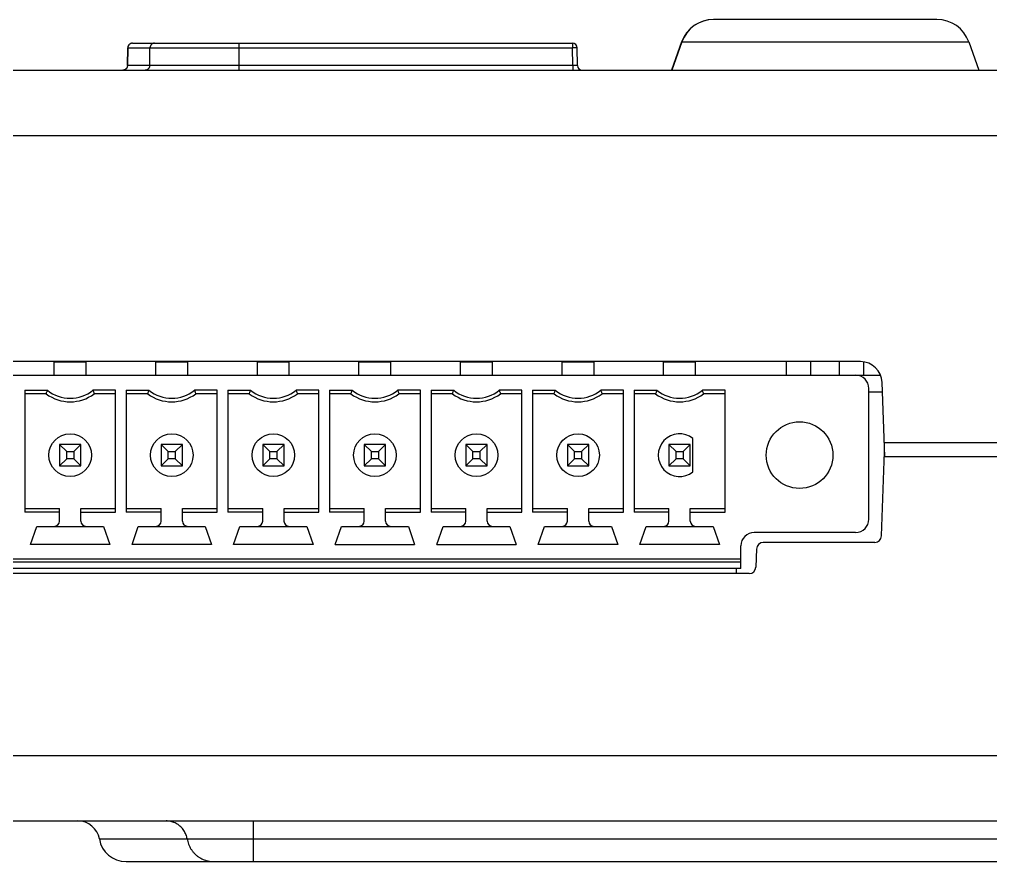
# Model space of a CAD drawing. Header units: inches. Extents: x 0 to 34, y 0 to 22.
# Drawn here: x 18.974 to 20.408, y 16.851 to 18.094 of the extents above; entities that cross this region are included whole.
import ezdxf

# ---------------------------------------------------------------- set-up
doc = ezdxf.new("R2010")
doc.units = ezdxf.units.IN
doc.header["$LTSCALE"] = 1.87
doc.header["$MEASUREMENT"] = 0
doc.layers.get('0').update_dxf_attribs({"linetype": 'CONTINUOUS'})

msp = doc.modelspace()

# ---------------------------------------------------------------- linework, layer by layer
at = {"color": 7, "linetype": 'CONTINUOUS'}
for p, q in [((20.3292, 18.0935), (19.9992, 18.0935)), ((19.1412, 18.0585), (19.791, 18.0585)), ((19.2986, 18.0185), (19.2986, 18.0585)), ((19.791, 18.0585), (19.791, 18.0516)), ((19.9521, 18.0603), (19.9372, 18.0185)), ((19.9525, 18.0603), (19.9376, 18.0185)), ((19.9521, 18.0603), (20.3763, 18.0603)), ((20.3763, 18.0603), (20.3912, 18.0185)), ((19.1342, 18.0517), (19.1337, 18.0254)), ((19.1338, 18.0254), (19.1343, 18.0516)), ((19.1343, 18.0516), (19.791, 18.0516)), ((19.1666, 18.0254), (19.167, 18.0516)), ((19.7914, 18.0254), (19.791, 18.0516)), ((19.7984, 18.0254), (19.798, 18.0516)), ((14.2035, 18.0185), (20.7291, 18.0185)), ((19.7914, 18.0254), (19.1338, 18.0254)), ((19.7914, 18.0254), (19.7914, 18.0185)), ((14.3299, 17.922), (20.4989, 17.922)), ((20.2163, 17.5885), (14.6085, 17.5885)), ((19.0256, 17.5882), (19.0728, 17.5882)), ((19.0256, 17.5685), (19.0256, 17.5882)), ((19.0335, 17.5885), (19.0335, 17.5882)), ((19.065, 17.5885), (19.065, 17.5882)), ((19.0728, 17.5685), (19.0728, 17.5882)), ((19.1756, 17.5882), (19.2228, 17.5882)), ((19.1756, 17.5685), (19.1756, 17.5882)), ((19.1835, 17.5885), (19.1835, 17.5882)), ((19.215, 17.5885), (19.215, 17.5882)), ((19.2228, 17.5685), (19.2228, 17.5882)), ((19.3256, 17.5882), (19.3728, 17.5882)), ((19.3256, 17.5685), (19.3256, 17.5882)), ((19.3335, 17.5885), (19.3335, 17.5882)), ((19.365, 17.5885), (19.365, 17.5882)), ((19.3728, 17.5685), (19.3728, 17.5882)), ((19.4756, 17.5882), (19.5228, 17.5882)), ((19.4756, 17.5685), (19.4756, 17.5882)), ((19.4835, 17.5885), (19.4835, 17.5882)), ((19.515, 17.5885), (19.515, 17.5882)), ((19.5228, 17.5685), (19.5228, 17.5882)), ((19.6256, 17.5882), (19.6728, 17.5882)), ((19.6256, 17.5685), (19.6256, 17.5882)), ((19.6335, 17.5885), (19.6335, 17.5882)), ((19.665, 17.5885), (19.665, 17.5882)), ((19.6728, 17.5685), (19.6728, 17.5882)), ((19.7756, 17.5882), (19.8228, 17.5882)), ((19.7756, 17.5685), (19.7756, 17.5882)), ((19.7835, 17.5885), (19.7835, 17.5882)), ((19.815, 17.5885), (19.815, 17.5882)), ((19.8228, 17.5685), (19.8228, 17.5882)), ((19.9256, 17.5882), (19.9728, 17.5882)), ((19.9256, 17.5685), (19.9256, 17.5882)), ((19.9335, 17.5885), (19.9335, 17.5882)), ((19.965, 17.5885), (19.965, 17.5882)), ((19.9728, 17.5685), (19.9728, 17.5882)), ((20.1072, 17.5685), (20.1072, 17.5885)), ((20.1432, 17.5685), (20.1432, 17.5885)), ((20.1852, 17.5685), (20.1852, 17.5885)), ((20.2212, 17.5685), (20.2212, 17.5881)), ((17.4394, 17.5685), (20.2459, 17.5685)), ((20.2521, 17.4485), (20.2483, 17.5576)), ((18.9821, 17.5462), (19.0156, 17.5462)), ((18.9821, 17.5462), (18.9821, 17.3664)), ((19.0138, 17.541), (18.9821, 17.541)), ((19.1163, 17.5462), (19.0828, 17.5462)), ((19.1163, 17.541), (19.0846, 17.541)), ((19.1163, 17.3664), (19.1163, 17.5462)), ((19.1321, 17.5462), (19.1656, 17.5462)), ((19.1321, 17.5462), (19.1321, 17.3664)), ((19.1638, 17.541), (19.1321, 17.541)), ((19.2663, 17.5462), (19.2328, 17.5462)), ((19.2663, 17.541), (19.2346, 17.541)), ((19.2663, 17.3664), (19.2663, 17.5462)), ((19.2821, 17.5462), (19.3156, 17.5462)), ((19.2821, 17.5462), (19.2821, 17.3664)), ((19.3138, 17.541), (19.2821, 17.541)), ((19.4163, 17.5462), (19.3828, 17.5462)), ((19.4163, 17.541), (19.3846, 17.541)), ((19.4163, 17.3664), (19.4163, 17.5462)), ((19.4321, 17.5462), (19.4656, 17.5462)), ((19.4321, 17.5462), (19.4321, 17.3664)), ((19.4638, 17.541), (19.4321, 17.541)), ((19.5663, 17.5462), (19.5328, 17.5462)), ((19.5663, 17.541), (19.5346, 17.541)), ((19.5663, 17.3664), (19.5663, 17.5462)), ((19.5821, 17.5462), (19.6156, 17.5462)), ((19.5821, 17.5462), (19.5821, 17.3664)), ((19.6138, 17.541), (19.5821, 17.541)), ((19.7163, 17.5462), (19.6828, 17.5462)), ((19.7163, 17.541), (19.6846, 17.541)), ((19.7163, 17.3664), (19.7163, 17.5462)), ((19.7321, 17.5462), (19.7656, 17.5462)), ((19.7321, 17.5462), (19.7321, 17.3664)), ((19.7638, 17.541), (19.7321, 17.541)), ((19.8663, 17.5462), (19.8328, 17.5462)), ((19.8663, 17.541), (19.8346, 17.541)), ((19.8663, 17.3664), (19.8663, 17.5462)), ((19.8821, 17.5462), (19.9156, 17.5462)), ((19.8821, 17.5462), (19.8821, 17.3664)), ((19.9138, 17.541), (19.8821, 17.541)), ((20.0163, 17.5462), (19.9828, 17.5462)), ((20.0163, 17.541), (19.9846, 17.541)), ((20.0163, 17.3664), (20.0163, 17.5462)), ((20.2287, 17.3559), (20.2287, 17.5488)), ((20.2287, 17.544), (20.2488, 17.544)), ((19.9689, 17.4258), (19.9689, 17.475)), ((19.065, 17.4662), (19.0335, 17.4662)), ((19.0335, 17.4662), (19.044, 17.4556)), ((19.0335, 17.4662), (19.0335, 17.4347)), ((19.044, 17.4556), (19.0544, 17.4556)), ((19.044, 17.4452), (19.044, 17.4556)), ((19.065, 17.4662), (19.0544, 17.4556)), ((19.0544, 17.4556), (19.0544, 17.4452)), ((19.065, 17.4347), (19.065, 17.4662)), ((19.215, 17.4662), (19.1835, 17.4662)), ((19.1835, 17.4662), (19.194, 17.4556)), ((19.1835, 17.4662), (19.1835, 17.4347)), ((19.194, 17.4556), (19.2044, 17.4556)), ((19.194, 17.4452), (19.194, 17.4556)), ((19.215, 17.4662), (19.2044, 17.4556)), ((19.2044, 17.4556), (19.2044, 17.4452)), ((19.215, 17.4347), (19.215, 17.4662)), ((19.365, 17.4662), (19.3335, 17.4662)), ((19.3335, 17.4662), (19.344, 17.4556)), ((19.3335, 17.4662), (19.3335, 17.4347)), ((19.344, 17.4556), (19.3544, 17.4556)), ((19.344, 17.4452), (19.344, 17.4556)), ((19.365, 17.4662), (19.3544, 17.4556)), ((19.3544, 17.4556), (19.3544, 17.4452)), ((19.365, 17.4347), (19.365, 17.4662)), ((19.515, 17.4662), (19.4835, 17.4662)), ((19.4835, 17.4662), (19.494, 17.4556)), ((19.4835, 17.4662), (19.4835, 17.4347)), ((19.494, 17.4556), (19.5044, 17.4556)), ((19.494, 17.4452), (19.494, 17.4556)), ((19.515, 17.4662), (19.5044, 17.4556)), ((19.5044, 17.4556), (19.5044, 17.4452)), ((19.515, 17.4347), (19.515, 17.4662)), ((19.665, 17.4662), (19.6335, 17.4662)), ((19.6335, 17.4662), (19.644, 17.4556)), ((19.6335, 17.4662), (19.6335, 17.4347)), ((19.644, 17.4556), (19.6544, 17.4556)), ((19.644, 17.4452), (19.644, 17.4556)), ((19.665, 17.4662), (19.6544, 17.4556)), ((19.6544, 17.4556), (19.6544, 17.4452)), ((19.665, 17.4347), (19.665, 17.4662)), ((19.815, 17.4662), (19.7835, 17.4662)), ((19.7835, 17.4662), (19.794, 17.4556)), ((19.7835, 17.4662), (19.7835, 17.4347)), ((19.794, 17.4556), (19.8044, 17.4556)), ((19.794, 17.4452), (19.794, 17.4556)), ((19.815, 17.4662), (19.8044, 17.4556)), ((19.8044, 17.4556), (19.8044, 17.4452)), ((19.815, 17.4347), (19.815, 17.4662)), ((19.965, 17.4662), (19.9335, 17.4662)), ((19.9335, 17.4662), (19.944, 17.4556)), ((19.9335, 17.4662), (19.9335, 17.4347)), ((19.944, 17.4556), (19.9544, 17.4556)), ((19.944, 17.4452), (19.944, 17.4556)), ((19.965, 17.4662), (19.9544, 17.4556)), ((19.9544, 17.4556), (19.9544, 17.4452)), ((19.965, 17.4347), (19.965, 17.4662)), ((20.2475, 17.3312), (20.2519, 17.4554)), ((20.7344, 17.4685), (20.2514, 17.4685)), ((19.044, 17.4452), (19.0335, 17.4347)), ((19.0544, 17.4452), (19.044, 17.4452)), ((19.0544, 17.4452), (19.065, 17.4347)), ((19.194, 17.4452), (19.1835, 17.4347)), ((19.2044, 17.4452), (19.194, 17.4452)), ((19.2044, 17.4452), (19.215, 17.4347)), ((19.344, 17.4452), (19.3335, 17.4347)), ((19.3544, 17.4452), (19.344, 17.4452)), ((19.3544, 17.4452), (19.365, 17.4347)), ((19.494, 17.4452), (19.4835, 17.4347)), ((19.5044, 17.4452), (19.494, 17.4452)), ((19.5044, 17.4452), (19.515, 17.4347)), ((19.644, 17.4452), (19.6335, 17.4347)), ((19.6544, 17.4452), (19.644, 17.4452)), ((19.6544, 17.4452), (19.665, 17.4347)), ((19.794, 17.4452), (19.7835, 17.4347)), ((19.8044, 17.4452), (19.794, 17.4452)), ((19.8044, 17.4452), (19.815, 17.4347)), ((19.944, 17.4452), (19.9335, 17.4347)), ((19.9544, 17.4452), (19.944, 17.4452)), ((19.9544, 17.4452), (19.965, 17.4347)), ((20.2516, 17.4485), (20.7344, 17.4485)), ((19.0335, 17.4347), (19.065, 17.4347)), ((19.1835, 17.4347), (19.215, 17.4347)), ((19.3335, 17.4347), (19.365, 17.4347)), ((19.4835, 17.4347), (19.515, 17.4347)), ((19.6335, 17.4347), (19.665, 17.4347)), ((19.7835, 17.4347), (19.815, 17.4347)), ((19.9335, 17.4347), (19.965, 17.4347)), ((18.9821, 17.3717), (19.0335, 17.3717)), ((19.0335, 17.3532), (19.0335, 17.3717)), ((19.065, 17.3717), (19.1163, 17.3717)), ((19.065, 17.3532), (19.065, 17.3717)), ((19.1321, 17.3717), (19.1835, 17.3717)), ((19.1835, 17.3532), (19.1835, 17.3717)), ((19.215, 17.3717), (19.2663, 17.3717)), ((19.215, 17.3532), (19.215, 17.3717)), ((19.2821, 17.3717), (19.3335, 17.3717)), ((19.3335, 17.3532), (19.3335, 17.3717)), ((19.365, 17.3717), (19.4163, 17.3717)), ((19.365, 17.3532), (19.365, 17.3717)), ((19.4321, 17.3717), (19.4835, 17.3717)), ((19.4835, 17.3532), (19.4835, 17.3717)), ((19.515, 17.3717), (19.5663, 17.3717)), ((19.515, 17.3532), (19.515, 17.3717)), ((19.5821, 17.3717), (19.6335, 17.3717)), ((19.6335, 17.3532), (19.6335, 17.3717)), ((19.665, 17.3717), (19.7163, 17.3717)), ((19.665, 17.3532), (19.665, 17.3717)), ((19.7321, 17.3717), (19.7835, 17.3717)), ((19.7835, 17.3532), (19.7835, 17.3717)), ((19.815, 17.3717), (19.8663, 17.3717)), ((19.815, 17.3532), (19.815, 17.3717)), ((19.8821, 17.3717), (19.9335, 17.3717)), ((19.9335, 17.3532), (19.9335, 17.3717)), ((19.965, 17.3717), (20.0163, 17.3717)), ((19.965, 17.3532), (19.965, 17.3717)), ((19.0335, 17.3664), (18.9821, 17.3664)), ((19.065, 17.3664), (19.1163, 17.3664)), ((19.1835, 17.3664), (19.1321, 17.3664)), ((19.215, 17.3664), (19.2663, 17.3664)), ((19.3335, 17.3664), (19.2821, 17.3664)), ((19.365, 17.3664), (19.4163, 17.3664)), ((19.4835, 17.3664), (19.4321, 17.3664)), ((19.515, 17.3664), (19.5663, 17.3664)), ((19.6335, 17.3664), (19.5821, 17.3664)), ((19.665, 17.3664), (19.7163, 17.3664)), ((19.7835, 17.3664), (19.7321, 17.3664)), ((19.815, 17.3664), (19.8663, 17.3664)), ((19.9335, 17.3664), (19.8821, 17.3664)), ((19.965, 17.3664), (20.0163, 17.3664)), ((18.9905, 17.3185), (18.9998, 17.3453)), ((18.9998, 17.3453), (19.0986, 17.3453)), ((19.0986, 17.3453), (19.1079, 17.3185)), ((19.1405, 17.3185), (19.1498, 17.3453)), ((19.1498, 17.3453), (19.2486, 17.3453)), ((19.2486, 17.3453), (19.2579, 17.3185)), ((19.2905, 17.3185), (19.2998, 17.3453)), ((19.2998, 17.3453), (19.3986, 17.3453)), ((19.3986, 17.3453), (19.4079, 17.3185)), ((19.4405, 17.3185), (19.4498, 17.3453)), ((19.4498, 17.3453), (19.5486, 17.3453)), ((19.5486, 17.3453), (19.5579, 17.3185)), ((19.5905, 17.3185), (19.5998, 17.3453)), ((19.5998, 17.3453), (19.6986, 17.3453)), ((19.6986, 17.3453), (19.7079, 17.3185)), ((19.7405, 17.3185), (19.7498, 17.3453)), ((19.7498, 17.3453), (19.8486, 17.3453)), ((19.8486, 17.3453), (19.8579, 17.3185)), ((19.8905, 17.3185), (19.8998, 17.3453)), ((19.8998, 17.3453), (19.9986, 17.3453)), ((19.9986, 17.3453), (20.0079, 17.3185)), ((20.2091, 17.3362), (20.0594, 17.3362)), ((19.1079, 17.3185), (18.9905, 17.3185)), ((19.2579, 17.3185), (19.1405, 17.3185)), ((19.4079, 17.3185), (19.2905, 17.3185)), ((19.4405, 17.3185), (19.5579, 17.3185)), ((19.5905, 17.3185), (19.7079, 17.3185)), ((19.8579, 17.3185), (19.7405, 17.3185)), ((20.0079, 17.3185), (19.8905, 17.3185)), ((20.0398, 17.2831), (20.0398, 17.3166)), ((20.0628, 17.3119), (20.0619, 17.2852)), ((20.2375, 17.3215), (20.0728, 17.3215)), ((20.0398, 17.2969), (17.6087, 17.2969)), ((17.6087, 17.2929), (20.0398, 17.2929)), ((20.0398, 17.2831), (17.6087, 17.2831)), ((20.0331, 17.2755), (20.0332, 17.2831)), ((20.0519, 17.2755), (17.5973, 17.2755)), ((14.3298, 17.007), (20.4954, 17.007)), ((14.3255, 16.9105), (20.4997, 16.9105)), ((19.32, 16.8505), (19.32, 16.9105)), ((19.0923, 16.8839), (19.2219, 16.8839)), ((19.32, 16.8839), (20.4997, 16.8839)), ((19.1317, 16.8505), (20.6202, 16.8505))]:
    msp.add_line(p, q, dxfattribs=at)
msp.add_lwpolyline([(19.1337, 18.0254), (19.1336, 18.0247), (19.1334, 18.0237), (19.1331, 18.0229), (19.1328, 18.0222), (19.1324, 18.0216), (19.132, 18.021), (19.1316, 18.0206), (19.1312, 18.0202), (19.1307, 18.0198), (19.1303, 18.0196), (19.1299, 18.0193), (19.1295, 18.0191), (19.1291, 18.019), (19.1287, 18.0188), (19.1283, 18.0187), (19.1279, 18.0186), (19.1276, 18.0186), (19.1273, 18.0185), (19.1269, 18.0185), (19.1267, 18.0185)], dxfattribs=at)
for centre, radius in [((20.1264, 17.4504), 0.0492), ((19.0492, 17.4504), 0.0315), ((19.1992, 17.4504), 0.0315), ((19.3492, 17.4504), 0.0315), ((19.4992, 17.4504), 0.0315), ((19.6492, 17.4504), 0.0315), ((19.7992, 17.4504), 0.0315)]:
    msp.add_circle(centre, radius, dxfattribs=at)
for centre, radius, start, end in [((19.9992, 18.0435), 0.05, 90, 160.3462), ((19.9996, 18.0435), 0.05, 90, 160.3462), ((20.3292, 18.0435), 0.05, 19.6538, 90), ((19.791, 18.0515), 0.007, 1, 90), ((19.8054, 18.0255), 0.007, 181, 269.9999), ((20.2163, 17.5565), 0.032, 2, 90), ((20.2091, 17.5488), 0.0197, 0, 90), ((19.0492, 17.5882), 0.0591, 233.1301, 306.8699), ((19.0492, 17.5882), 0.0538, 231.2958, 308.7042), ((19.1992, 17.5882), 0.0591, 233.1301, 306.8699), ((19.1992, 17.5882), 0.0538, 231.2958, 308.7042), ((19.3492, 17.5882), 0.0591, 233.1301, 306.8699), ((19.3492, 17.5882), 0.0538, 231.2958, 308.7042), ((19.4992, 17.5882), 0.0591, 233.1301, 306.8699), ((19.4992, 17.5882), 0.0538, 231.2958, 308.7042), ((19.6492, 17.5882), 0.0591, 233.1301, 306.8699), ((19.6492, 17.5882), 0.0538, 231.2958, 308.7042), ((19.7992, 17.5882), 0.0591, 233.1301, 306.8699), ((19.7992, 17.5882), 0.0538, 231.2958, 308.7042), ((19.9492, 17.5882), 0.0591, 233.1301, 306.8699), ((19.9492, 17.5882), 0.0538, 231.2958, 308.7042), ((19.9492, 17.4504), 0.0315, 51.3178, 308.6822), ((20.2091, 17.3559), 0.0197, 270, 360), ((19.0256, 17.3532), 0.00787, 270, 360), ((19.0728, 17.3532), 0.00787, 180, 270), ((19.1756, 17.3532), 0.00787, 270, 360), ((19.2228, 17.3532), 0.00787, 180, 270), ((19.3256, 17.3532), 0.00787, 270, 360), ((19.3728, 17.3532), 0.00787, 180, 270), ((19.4756, 17.3532), 0.00787, 270, 360), ((19.5228, 17.3532), 0.00787, 180, 270), ((19.6256, 17.3532), 0.00787, 270, 360), ((19.6728, 17.3532), 0.00787, 180, 270), ((19.7756, 17.3532), 0.00787, 270, 360), ((19.8228, 17.3532), 0.00787, 180, 270), ((19.9256, 17.3532), 0.00787, 270, 360), ((19.9728, 17.3532), 0.00787, 180, 270), ((20.0594, 17.3166), 0.0197, 90, 180), ((20.2375, 17.3315), 0.01, 270, 358), ((20.0728, 17.3115), 0.01, 90, 178), ((20.0519, 17.2855), 0.01, 270, 358), ((19.0607, 16.8785), 0.032, 9.5941, 90), ((19.1317, 16.8905), 0.04, 189.5941, 270)]:
    msp.add_arc(centre, radius, start, end, dxfattribs=at)
for points, knots in [([(19.1412, 18.0585), (19.1408, 18.0585), (19.1401, 18.0585), (19.1391, 18.0582), (19.138, 18.0578), (19.1371, 18.0572), (19.1363, 18.0565), (19.1355, 18.0557), (19.1349, 18.0548), (19.1345, 18.0537), (19.1343, 18.053), (19.1343, 18.0526)], [0, 0, 0, 0, 0.109275, 0.218711, 0.328489, 0.438812, 0.549787, 0.661434, 0.77377, 0.886645, 1, 1, 1, 1]), ([(19.1412, 18.0585), (19.1408, 18.0585), (19.1401, 18.0585), (19.1391, 18.0582), (19.1381, 18.0578), (19.1372, 18.0572), (19.1363, 18.0565), (19.1356, 18.0557), (19.1351, 18.0548), (19.1346, 18.0538), (19.1345, 18.0531), (19.1344, 18.0527)], [0, 0, 0, 0, 0.110269, 0.22063, 0.331168, 0.441947, 0.553011, 0.664375, 0.776026, 0.887922, 1, 1, 1, 1]), ([(19.1739, 18.0585), (19.1735, 18.0585), (19.1728, 18.0585), (19.1718, 18.0582), (19.1708, 18.0578), (19.1699, 18.0572), (19.169, 18.0565), (19.1683, 18.0557), (19.1678, 18.0548), (19.1674, 18.0538), (19.1671, 18.0527), (19.167, 18.052), (19.167, 18.0516)], [0, 0, 0, 0, 0.098936, 0.197976, 0.297213, 0.396722, 0.496551, 0.596715, 0.6972, 0.79796, 0.898924, 1, 1, 1, 1]), ([(19.798, 18.0516), (19.798, 18.0517), (19.7978, 18.0516), (19.7976, 18.0517), (19.7971, 18.0517), (19.7966, 18.0517), (19.7958, 18.0517), (19.795, 18.0517), (19.7941, 18.0517), (19.7931, 18.0517), (19.792, 18.0517), (19.7913, 18.0516), (19.791, 18.0516)], [0, 0, 0, 0, 0.012494, 0.049724, 0.111596, 0.196449, 0.301373, 0.422628, 0.556232, 0.698602, 0.847065, 1, 1, 1, 1]), ([(19.1338, 18.0254), (19.1338, 18.025), (19.1337, 18.0243), (19.1334, 18.0233), (19.133, 18.0223), (19.1324, 18.0213), (19.1317, 18.0205), (19.1309, 18.0198), (19.13, 18.0192), (19.129, 18.0188), (19.128, 18.0186), (19.1273, 18.0185), (19.1269, 18.0185)], [0, 0, 0, 0, 0.100863, 0.201636, 0.302246, 0.402635, 0.502766, 0.602628, 0.702234, 0.801622, 0.900853, 1, 1, 1, 1]), ([(19.1666, 18.0254), (19.1666, 18.025), (19.1665, 18.0243), (19.1662, 18.0233), (19.1658, 18.0223), (19.1652, 18.0213), (19.1645, 18.0205), (19.1637, 18.0198), (19.1628, 18.0192), (19.1618, 18.0188), (19.1608, 18.0186), (19.1601, 18.0185), (19.1597, 18.0185)], [0, 0, 0, 0, 0.101076, 0.20204, 0.3028, 0.403285, 0.503449, 0.603278, 0.702787, 0.802024, 0.901064, 1, 1, 1, 1]), ([(19.7984, 18.0254), (19.7984, 18.0254), (19.7982, 18.0254), (19.7981, 18.0253), (19.7976, 18.0254), (19.7971, 18.0253), (19.7963, 18.0253), (19.7955, 18.0253), (19.7946, 18.0254), (19.7936, 18.0254), (19.7925, 18.0254), (19.7918, 18.0254), (19.7914, 18.0254)], [0, 0, 0, 0, 0.012529, 0.049198, 0.109249, 0.191224, 0.293111, 0.412416, 0.546231, 0.691211, 0.843746, 1, 1, 1, 1]), ([(19.0138, 17.541), (19.014, 17.5416), (19.0144, 17.5427), (19.015, 17.5445), (19.0154, 17.5457), (19.0156, 17.5462)], [0, 0, 0, 0, 0.337931, 0.671271, 1, 1, 1, 1]), ([(19.0828, 17.5462), (19.083, 17.5457), (19.0834, 17.5445), (19.084, 17.5427), (19.0844, 17.5416), (19.0846, 17.541)], [0, 0, 0, 0, 0.328611, 0.66195, 1, 1, 1, 1]), ([(19.1638, 17.541), (19.164, 17.5416), (19.1644, 17.5427), (19.165, 17.5445), (19.1654, 17.5457), (19.1656, 17.5462)], [0, 0, 0, 0, 0.337931, 0.671271, 1, 1, 1, 1]), ([(19.2328, 17.5462), (19.233, 17.5457), (19.2334, 17.5445), (19.234, 17.5427), (19.2344, 17.5416), (19.2346, 17.541)], [0, 0, 0, 0, 0.328611, 0.66195, 1, 1, 1, 1]), ([(19.3138, 17.541), (19.314, 17.5416), (19.3144, 17.5427), (19.315, 17.5445), (19.3154, 17.5457), (19.3156, 17.5462)], [0, 0, 0, 0, 0.337931, 0.671271, 1, 1, 1, 1]), ([(19.3828, 17.5462), (19.383, 17.5457), (19.3834, 17.5445), (19.384, 17.5427), (19.3844, 17.5416), (19.3846, 17.541)], [0, 0, 0, 0, 0.328611, 0.66195, 1, 1, 1, 1]), ([(19.4638, 17.541), (19.464, 17.5416), (19.4644, 17.5427), (19.465, 17.5445), (19.4654, 17.5457), (19.4656, 17.5462)], [0, 0, 0, 0, 0.337931, 0.671271, 1, 1, 1, 1]), ([(19.5328, 17.5462), (19.533, 17.5457), (19.5334, 17.5445), (19.534, 17.5427), (19.5344, 17.5416), (19.5346, 17.541)], [0, 0, 0, 0, 0.328611, 0.66195, 1, 1, 1, 1]), ([(19.6138, 17.541), (19.614, 17.5416), (19.6144, 17.5427), (19.615, 17.5445), (19.6154, 17.5457), (19.6156, 17.5462)], [0, 0, 0, 0, 0.337931, 0.671271, 1, 1, 1, 1]), ([(19.6828, 17.5462), (19.683, 17.5457), (19.6834, 17.5445), (19.684, 17.5427), (19.6844, 17.5416), (19.6846, 17.541)], [0, 0, 0, 0, 0.328611, 0.66195, 1, 1, 1, 1]), ([(19.7638, 17.541), (19.764, 17.5416), (19.7644, 17.5427), (19.765, 17.5445), (19.7654, 17.5457), (19.7656, 17.5462)], [0, 0, 0, 0, 0.337931, 0.671271, 1, 1, 1, 1]), ([(19.8328, 17.5462), (19.833, 17.5457), (19.8334, 17.5445), (19.834, 17.5427), (19.8344, 17.5416), (19.8346, 17.541)], [0, 0, 0, 0, 0.328611, 0.66195, 1, 1, 1, 1]), ([(19.9156, 17.5462), (19.9154, 17.5457), (19.915, 17.5445), (19.9144, 17.5427), (19.914, 17.5416), (19.9138, 17.541)], [0, 0, 0, 0, 0.328612, 0.661951, 1, 1, 1, 1]), ([(19.9846, 17.541), (19.9844, 17.5416), (19.984, 17.5427), (19.9834, 17.5445), (19.983, 17.5457), (19.9828, 17.5462)], [0, 0, 0, 0, 0.33793, 0.67127, 1, 1, 1, 1]), ([(19.2219, 16.8839), (19.2218, 16.885), (19.2213, 16.8872), (19.2202, 16.8905), (19.2187, 16.8936), (19.2169, 16.8966), (19.2149, 16.8993), (19.2125, 16.9019), (19.2099, 16.9041), (19.2071, 16.906), (19.2041, 16.9076), (19.2009, 16.9089), (19.1976, 16.9098), (19.1942, 16.9104), (19.1919, 16.9105), (19.1908, 16.9105)], [0, 0, 0, 0, 0.077435, 0.154821, 0.232132, 0.309353, 0.386472, 0.463481, 0.540379, 0.61717, 0.693865, 0.770477, 0.847019, 0.923508, 1, 1, 1, 1]), ([(19.2219, 16.8839), (19.2225, 16.8839), (19.2239, 16.8839), (19.2262, 16.8839), (19.2292, 16.8839), (19.2328, 16.8839), (19.237, 16.8839), (19.2417, 16.8839), (19.247, 16.8839), (19.2528, 16.8839), (19.259, 16.8839), (19.2657, 16.8839), (19.2727, 16.8839), (19.2801, 16.8839), (19.2877, 16.8839), (19.2956, 16.8839), (19.3036, 16.8839), (19.3118, 16.8839), (19.3173, 16.8839), (19.32, 16.8839)], [0, 0, 0, 0, 0.017148, 0.041011, 0.071448, 0.108231, 0.151078, 0.199707, 0.253778, 0.312913, 0.376737, 0.444828, 0.516711, 0.591912, 0.669944, 0.750303, 0.832479, 0.915923, 1, 1, 1, 1]), ([(19.2219, 16.8839), (19.2222, 16.8825), (19.2227, 16.8799), (19.224, 16.8761), (19.2256, 16.8724), (19.2275, 16.869), (19.2298, 16.8657), (19.2324, 16.8627), (19.2353, 16.8599), (19.2385, 16.8575), (19.2419, 16.8554), (19.2454, 16.8536), (19.2491, 16.8523), (19.253, 16.8513), (19.2569, 16.8507), (19.2595, 16.8505), (19.2609, 16.8505)], [0, 0, 0, 0, 0.071921, 0.143793, 0.215601, 0.287332, 0.358976, 0.430526, 0.50198, 0.573339, 0.644608, 0.715795, 0.786912, 0.857973, 0.928997, 1, 1, 1, 1])]:
    msp.add_open_spline(points, degree=3, knots=knots, dxfattribs=at)
for points in [[(19.1343, 18.0526), (19.1342, 18.0523), (19.1342, 18.052), (19.1342, 18.0517)], [(19.1343, 18.0516), (19.1343, 18.0516), (19.1342, 18.0516), (19.1342, 18.0517)], [(19.1344, 18.0527), (19.1343, 18.0524), (19.1343, 18.052), (19.1343, 18.0516)], [(19.1338, 18.0254), (19.1337, 18.0254), (19.1336, 18.0254), (19.1337, 18.0254)]]:
    msp.add_open_spline(points, degree=3, dxfattribs=at)

doc.saveas('drawing.dxf')
